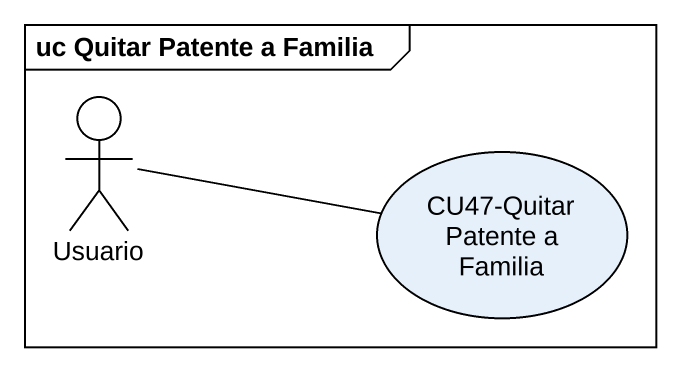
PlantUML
@startuml
mainframe uc Quitar Patente a Familia
actor Usuario
usecase "CU47-Quitar Patente a Familia" as CU47_Quitar_Patente_a
Usuario -right- CU47_Quitar_Patente_a
@enduml
